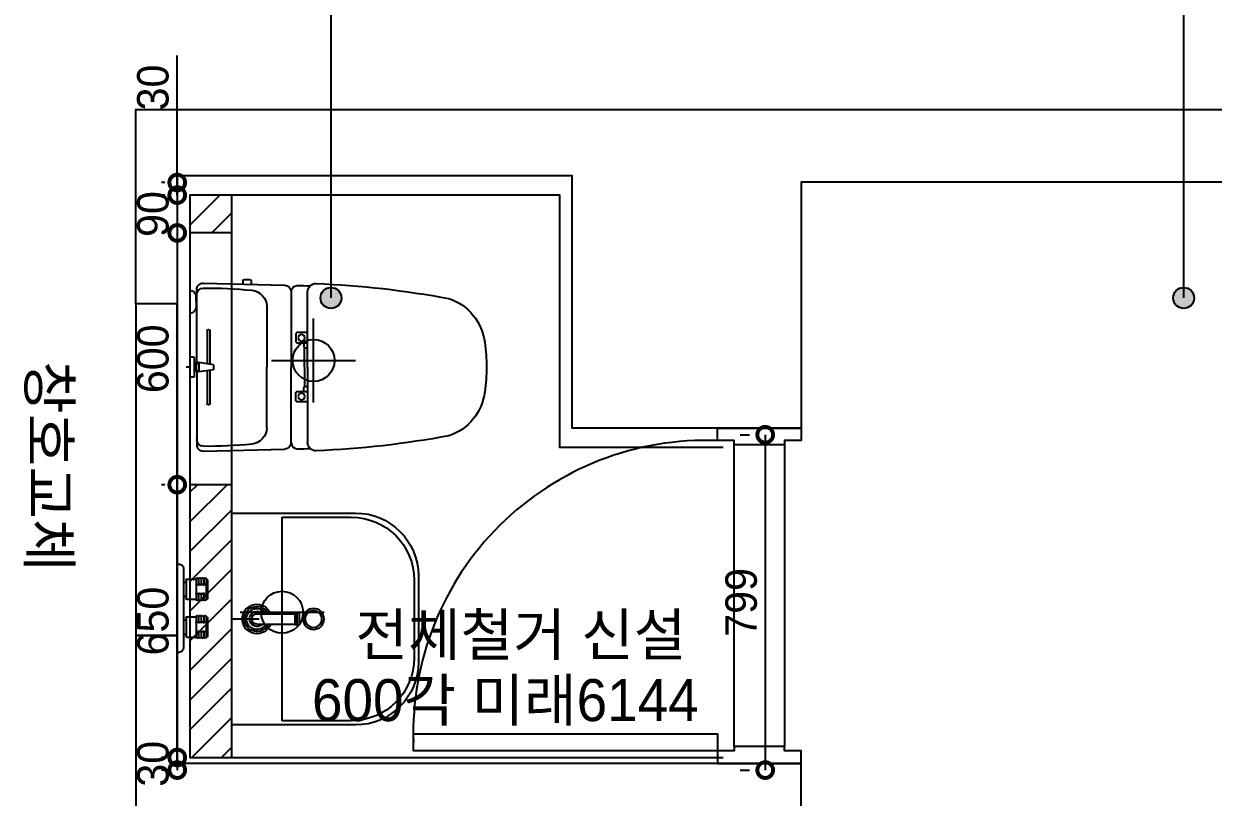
# Model space of a CAD drawing. Header units: inches. Extents: x 157163 to 245256, y -61743 to -20857.
# Drawn here: x 205363 to 208200, y -25605 to -23762 of the extents above; entities that cross this region are included whole.
import ezdxf

# ---------------------------------------------------------------- set-up
doc = ezdxf.new("R2010")
doc.units = ezdxf.units.IN
doc.header["$LTSCALE"] = 50
doc.header["$MEASUREMENT"] = 0
doc.linetypes.add('HIDDEN', pattern=[0.375, 0.25, -0.125])
for name, color, linetype in [('0-ELC TEXT', 7, 'Continuous'), ('03-WAL NEW', 3, 'Continuous'), ('04-WIN', 4, 'Continuous'), ('07-DIM WAL', 5, 'Continuous'), ('3.기호.계단선', 30, 'Continuous'), ('CO-BATH', 6, 'Continuous'), ('CO-DO-FR', 7, 'Continuous'), ('CO-DOOR', 8, 'Continuous'), ('F-WALL1', 2, 'Continuous'), ('fin', 5, 'Continuous'), ('HL', 6, 'HIDDEN'), ('설비', 140, 'Continuous'), ('욕실마감선', 4, 'Continuous')]:
    doc.layers.add(name, color=color, linetype=linetype)
doc.styles.add('스타일1', font='HY울릉도M.TTF')
doc.styles.add('코레일둥고', font='Korail_Round_Gothic_Medium.ttf')
doc.dimstyles.new('30', dxfattribs={"dimscale": 30, "dimtxt": 2.5, "dimasz": 2.5, "dimexe": 1.25, "dimexo": 2, "dimtad": 1, "dimdec": 0, "dimtxsty": '스타일1', "dimblk": 'DOTSMALL', "dimcen": 2.5, "dimclrd": 1, "dimclre": 1, "dimclrt": 7, "dimadec": 0, "dimazin": 0, "dimtfac": 1, "dimtdec": 0, "dimtix": 1, "dimtmove": 0, "dimatfit": 3, "dimldrblk": 'DOTSMALL', "dimfxl": 1.25, "dimarcsym": 0})
pattern_1 = [(225, (-4972.903, -27650.146), (35.355339, -35.355339), [])]

# ---------------------------------------------------------------- blocks, each defined once
blk = doc.blocks.new('A$C004A4CAE')
at = {"layer": 'fin', "color": 6}
for p, q in [((36, 69), (36, 70)), ((84, 69), (36, 69)), ((51, 63), (36, 63)), ((51, 57), (36, 57)), ((82, 72), (38, 72)), ((84, 63), (69, 63)), ((84, 57), (69, 57)), ((84, 69), (84, 70)), ((126, 69), (126, 70)), ((174, 69), (126, 69)), ((141, 63), (126, 63)), ((141, 57), (126, 57)), ((172, 72), (128, 72)), ((174, 63), (159, 63)), ((174, 57), (159, 57)), ((174, 69), (174, 70)), ((51, 51), (36, 51)), ((36, 23), (36, 45)), ((84, 45), (36, 45)), ((84, 51), (69, 51)), ((84, 23), (84, 45)), ((141, 51), (126, 51)), ((174, 45), (126, 45)), ((126, 23), (126, 45)), ((174, 51), (159, 51)), ((174, 23), (174, 45)), ((0, 0), (0, 5)), ((200, 15), (10, 15)), ((82, 21), (38, 21)), ((43, 15), (43, 21)), ((77, 15), (77, 21)), ((172, 21), (128, 21)), ((133, 15), (133, 21)), ((167, 15), (167, 21)), ((210, 0), (210, 5))]:
    blk.add_line(p, q, dxfattribs=at)
for centre, radius, start, end in [((36, 66), 3, 90, 270), ((36, 60), 3, 90, 270), ((36, 54), 3, 90, 270), ((38, 70), 2, 90, 180), ((51, 66), 3, 90, 270), ((51, 60), 3, 90, 270), ((51, 54), 3, 90, 270), ((69, 66), 3, 270, 90), ((69, 60), 3, 270, 90), ((69, 54), 3, 270, 90), ((82, 70), 2, 0, 90), ((84, 66), 3, 270, 90), ((84, 60), 3, 270, 90), ((84, 54), 3, 270, 90), ((126, 66), 3, 90, 270), ((126, 60), 3, 90, 270), ((126, 54), 3, 90, 270), ((128, 70), 2, 90, 180), ((141, 66), 3, 90, 270), ((141, 60), 3, 90, 270), ((141, 54), 3, 90, 270), ((159, 66), 3, 270, 90), ((159, 60), 3, 270, 90), ((159, 54), 3, 270, 90), ((172, 70), 2, 0, 90), ((174, 66), 3, 270, 90), ((174, 60), 3, 270, 90), ((174, 54), 3, 270, 90), ((36, 48), 3, 90, 270), ((51, 48), 3, 90, 270), ((69, 48), 3, 270, 90), ((84, 48), 3, 270, 90), ((126, 48), 3, 90, 270), ((141, 48), 3, 90, 270), ((159, 48), 3, 270, 90), ((174, 48), 3, 270, 90), ((10, 5), 10, 90, 180), ((38, 23), 2, 180, 270), ((82, 23), 2, 270, 0), ((128, 23), 2, 180, 270), ((172, 23), 2, 270, 0), ((200, 5), 10, 0, 90)]:
    blk.add_arc(centre, radius, start, end, dxfattribs=at)
blk = doc.blocks.new('VUDAUSEH')
at = {"layer": '04-WIN'}
blk.add_lwpolyline([(205729.3, -24428.9), (205630.3, -24428.9), (205630.3, -25218.9), (205729.3, -25218.9)], close=True, dxfattribs=at)
at = {"layer": '3.기호.계단선'}
for p, q in [((206054.3, -24663.9), (206054.3, -24463.9)), ((205954.3, -24563.9), (206154.3, -24563.9)), ((205979.3, -25263.9), (205979.3, -25063.9)), ((205879.3, -25163.9), (206079.3, -25163.9))]:
    blk.add_line(p, q, dxfattribs=at)
for centre in [(206054.3, -24563.9), (205979.3, -25163.9)]:
    blk.add_circle(centre, 50, dxfattribs=at)
at = {"layer": 'CO-DO-FR'}
for points in [[(207017.3, -24724.9), (207217.3, -24724.9), (207217.3, -24754.9), (207177.3, -24754.9), (207177.3, -24764.9), (207057.3, -24764.9), (207057.3, -24754.9), (207017.3, -24754.9), (207017.3, -24724.9)], [(207017.3, -25523.9), (207217.3, -25523.9), (207217.3, -25493.9), (207177.3, -25493.9), (207177.3, -25483.9), (207057.3, -25483.9), (207057.3, -25493.9), (207017.3, -25493.9), (207017.3, -25523.9)]]:
    blk.add_lwpolyline(points, close=True, dxfattribs=at)
at = {"layer": 'CO-DOOR'}
for p, q in [((207057.3, -25483.9), (207057.3, -24764.9)), ((207177.3, -24764.9), (207177.3, -25483.9))]:
    blk.add_line(p, q, dxfattribs=at)
blk.add_lwpolyline([(206292.3, -25453.9), (207017.3, -25453.9), (207017.3, -25493.9), (206292.3, -25493.9)], close=True, dxfattribs=at)
blk.add_arc((206990.1, -25452.4), 698.1, 87.762, 181.7618, dxfattribs=at)
at = {"layer": 'F-WALL1'}
for p, q in [((205729.3, -25218.9), (205630.3, -25218.9)), ((205630.3, -25218.9), (205630.3, -25710.9)), ((205729.3, -25523.9), (205729.3, -25218.9)), ((207217.3, -25523.9), (205729.3, -25523.9)), ((207217.3, -25649.9), (207217.3, -25523.9))]:
    blk.add_line(p, q, dxfattribs=at)
blk.add_lwpolyline([(205729.3, -24428.9), (205630.3, -24428.9), (205630.3, -23965.9), (211137.3, -23965.9), (211137.3, -27229.9), (210937.3, -27229.9), (210937.3, -24138.9), (207217.3, -24138.9), (207217.3, -24724.9), (206671.3, -24724.9), (206671.3, -24123.9), (205729.3, -24123.9), (205729.3, -24428.9)], dxfattribs=at)
at = {"xscale": -1, "rotation": 269.9999999999999}
blk.add_blockref('A$C004A4CAE', (205729.3, -25258.9), dxfattribs=at)
blk = doc.blocks.new('A$C4B2D31F0')
for p, q in [((192.9, 707.3), (192.9, 716)), ((168.9, 707.3), (216.9, 707.3))]:
    blk.add_line(p, q)
at = {"layer": 'fin', "color": 4}
for p, q in [((185, 690.9), (20.4, 690.9)), ((37.2, 692.3), (24.7, 692.3)), ((37.2, 692.3), (49.7, 692.3)), ((200.9, 690.9), (365.5, 690.9)), ((47.7, 523.7), (192.9, 523.7)), ((338.2, 523.7), (192.9, 523.7)), ((12.6, 465.9), (192.9, 465.9)), ((373.3, 465.9), (192.9, 465.9)), ((192.9, 426.6), (13.7, 426.6)), ((192.9, 426.6), (372.2, 426.6))]:
    blk.add_line(p, q, dxfattribs=at)
for points in [[(20.4, 690.9), (7.9, 690.9, 0.421209), (-7.1, 675.5), (-2.4, 480.5, 0.001659)], [(365.5, 690.9), (378, 690.9, -0.421209), (392.9, 675.5), (388.3, 480.5, -0.001659)], [(12.6, 465.9, 0.371724), (-1.8, 451.2, 0.003515), (-1, 420.3, 0.320541)], [(373.3, 465.9, -0.371724), (387.7, 451.2, -0.003515), (386.9, 420.3, -0.320541)]]:
    blk.add_lwpolyline(points, format="xyb", dxfattribs=at)
for centre, radius, start, end in [((20.4, 674.9), 16, 90, 179.3116), ((24.7, 707.3), 15, 180, 270), ((49.7, 707.3), 15, 270, 0), ((365.5, 674.9), 16, 0.6884, 90), ((1004.3, 663.1), 1000, 179.3116, 185.9437), ((-618.4, 663.1), 1000, 354.0563, 0.6884), ((49.4, 563.7), 40, 185.9437, 267.5129), ((336.5, 563.7), 40, 272.4871, 354.0563), ((12.6, 480.9), 15, 181.3651, 270), ((373.3, 480.9), 15, 270, 358.6349), ((13.7, 406.6), 20, 90, 182.3333), ((372.2, 406.6), 20, 357.6667, 90), ((2197.7, 495.6), 2205.9, 182.3333, 190.6081), ((-1811.8, 495.6), 2205.9, 349.3919, 357.6667), ((148.7, 128.9), 125.5, 198.2964, 263.4241), ((237.2, 128.9), 125.5, 276.5759, 341.7036), ((192.9, 405.9), 405.9, 261.6993, 270), ((192.9, 405.9), 405.9, 270, 278.3007)]:
    blk.add_arc(centre, radius, start, end, dxfattribs=at)
at = {"layer": 'HL', "linetype": 'Continuous'}
for p, q in [((168.9, 697.3), (168.9, 707.3)), ((168.9, 697.3), (216.9, 697.3)), ((186, 692.5), (180.6, 697.3)), ((181.6, 685.5), (186, 692.5)), ((187, 651.2), (181.6, 685.5)), ((181.6, 685.5), (204.3, 685.5)), ((186, 692.5), (199.9, 692.5)), ((198.9, 651.2), (204.3, 685.5)), ((199.9, 692.5), (205.3, 697.3)), ((204.3, 685.5), (199.9, 692.5)), ((216.9, 697.3), (216.9, 707.3)), ((106.4, 666.3), (184.4, 666.3)), ((106.4, 659.3), (185.5, 659.3)), ((200.4, 659.3), (279.4, 659.3)), ((201.4, 666.3), (279.4, 666.3)), ((187, 651.2), (198.9, 651.2)), ((-16, 576.9), (-16, 564.8)), ((-12, 580.9), (-4.8, 580.9)), ((-12, 560.8), (-4.3, 560.8)), ((192.9, 433.7), (146.6, 433.7)), ((192.9, 433.7), (239.3, 433.7))]:
    blk.add_line(p, q, dxfattribs=at)
for points in [[(110.4, 426.6), (110.4, 450.8, -0.414214), (114.4, 454.8), (130.9, 454.8, -0.414214), (134.9, 450.8), (134.9, 435.2), (134.9, 426.6)], [(275.5, 426.6), (275.5, 450.8, 0.414214), (271.5, 454.8), (255, 454.8, 0.414214), (251, 450.8), (251, 435.2), (251, 426.6)], [(134.9, 435.2), (144.6, 435.2, -0.414214), (146.6, 433.2), (146.6, 426.6)], [(251, 435.2), (241.3, 435.2, 0.414214), (239.3, 433.2), (239.3, 426.6)]]:
    blk.add_lwpolyline(points, format="xyb", dxfattribs=at)
for centre in [(122.9, 440.9), (262.9, 440.9)]:
    blk.add_circle(centre, 8, dxfattribs=at)
for centre, radius, start, end in [((106.4, 662.8), 3.5, 90, 270), ((279.4, 662.8), 3.5, 270, 90), ((-12, 576.9), 4, 90, 180), ((-12, 564.8), 4, 180, 270)]:
    blk.add_arc(centre, radius, start, end, dxfattribs=at)
blk = doc.blocks.new('B-003')
blk.add_line((0, 0), (0, -65))
at = {"layer": 'CO-BATH'}
for p, q in [((-252.5, 0), (-252.5, -295)), ((252.5, 0), (-252.5, 0)), ((252.5, -295), (252.5, 0)), ((-102.5, -445), (102.5, -445))]:
    blk.add_line(p, q, dxfattribs=at)
at = {"layer": 'CO-BATH', "color": 8}
for p, q in [((-12.5, -60), (-12.5, -150.5)), ((12.5, -60), (12.5, -150.5)), ((-242.5, -120), (-242.5, -285)), ((242.5, -120), (-242.5, -120)), ((242.5, -285), (242.5, -120)), ((-14.5, -155.5), (-14.5, -160.5)), ((-14.5, -160.5), (14.5, -160.5)), ((-13.5, -150.5), (-13.5, -155.5)), ((13.5, -150.5), (13.5, -155.5)), ((14.5, -155.5), (14.5, -160.5)), ((-92.5, -435), (92.5, -435))]:
    blk.add_line(p, q, dxfattribs=at)
at = {"layer": 'CO-BATH', "color": 251}
for p, q in [((-14.5, -155.5), (14.5, -155.5)), ((-13.5, -150.5), (13.5, -150.5))]:
    blk.add_line(p, q, dxfattribs=at)
at = {"layer": 'CO-BATH', "color": 8}
blk.add_circle((0, -195), 25, dxfattribs=at)
at = {"layer": 'CO-BATH', "color": 251}
blk.add_circle((0, -195), 20, dxfattribs=at)
at = {"layer": 'CO-BATH', "color": 8}
for centre, radius, start, end in [((0, -60), 35, 290.9248, 249.0751), ((0, -60), 12.5, 360, 180), ((-92.5, -285), 150, 180, 270), ((92.5, -285), 150, 270, 0)]:
    blk.add_arc(centre, radius, start, end, dxfattribs=at)
at = {"layer": 'CO-BATH', "color": 251}
for radius, start, end in [(30, 294.6243, 245.3757), (25, 300, 240), (18, 313.9829, 226.017)]:
    blk.add_arc((0, -60), radius, start, end, dxfattribs=at)
at = {"layer": 'CO-BATH'}
for centre, start, end in [((-102.5, -295), 180, 270), ((102.5, -295), 270, 0)]:
    blk.add_arc(centre, 150, start, end, dxfattribs=at)
blk = doc.blocks.new('_DOTSMALL')
at = {"color": 0, "linetype": 'ByBlock', "const_width": 0.5}
blk.add_lwpolyline([(-0.0625, 0, 1), (0.0625, 0, 1)], format="xyb", close=True, dxfattribs=at)
blk = doc.blocks.new('*D172')
at = {"layer": '07-DIM WAL', "color": 1, "lineweight": -2, "transparency": 16777216}
for p, q in [((207071.3, -24740.9), (207093.8, -24740.9)), ((207131.3, -24740.9), (207131.3, -25539.9)), ((207071.3, -25539.9), (207093.8, -25539.9))]:
    blk.add_line(p, q, dxfattribs=at)
at = {"layer": 'Defpoints', "color": 0, "transparency": 16777216}
for p in [(207131.3, -24740.9), (207131.3, -25539.9), (207131.3, -25539.9)]:
    blk.add_point(p, dxfattribs=at)
at = {"layer": '07-DIM WAL', "color": 1, "lineweight": -2, "transparency": 16777216, "xscale": 75, "yscale": 75, "zscale": 75}
for p, rotation in [((207131.3, -24740.9), 90), ((207131.3, -25539.9), 270)]:
    blk.add_blockref('_DOTSMALL', p, dxfattribs=dict(at, rotation=rotation))
at = {"layer": '07-DIM WAL', "color": 7, "transparency": 16777216, "insert": (207074.3, -25140.4), "char_height": 75, "attachment_point": 5, "rotation": 90, "style": '스타일1'}
blk.add_mtext('799', dxfattribs=at)
blk = doc.blocks.new('*D173')
at = {"layer": '07-DIM WAL', "color": 1, "lineweight": -2, "transparency": 16777216}
for p, q in [((205699.3, -24169.9), (205691.8, -24169.9)), ((205729.3, -24169.9), (205729.3, -24259.9)), ((205699.3, -24259.9), (205691.8, -24259.9))]:
    blk.add_line(p, q, dxfattribs=at)
at = {"layer": 'Defpoints', "color": 0, "transparency": 16777216}
for p in [(205759.3, -24169.9), (205729.3, -24259.9), (205759.3, -24259.9)]:
    blk.add_point(p, dxfattribs=at)
at = {"layer": '07-DIM WAL', "color": 1, "lineweight": -2, "transparency": 16777216, "xscale": 75, "yscale": 75, "zscale": 75}
for p, rotation in [((205729.3, -24169.9), 270), ((205729.3, -24259.9), 90)]:
    blk.add_blockref('_DOTSMALL', p, dxfattribs=dict(at, rotation=rotation))
at = {"layer": '07-DIM WAL', "color": 7, "transparency": 16777216, "insert": (205671.6, -24214.9), "char_height": 75, "attachment_point": 5, "rotation": 90, "style": '스타일1'}
blk.add_mtext('90', dxfattribs=at)
blk = doc.blocks.new('*D174')
at = {"layer": '07-DIM WAL', "color": 1, "lineweight": -2, "transparency": 16777216}
for p, q in [((205729.3, -24139.9), (205729.3, -23836.8)), ((205699.3, -24139.9), (205691.8, -24139.9)), ((205729.3, -24169.9), (205729.3, -24139.9)), ((205699.3, -24169.9), (205691.8, -24169.9))]:
    blk.add_line(p, q, dxfattribs=at)
at = {"layer": 'Defpoints', "color": 0, "transparency": 16777216}
for p in [(205729.3, -24139.9), (205759.3, -24139.9), (205759.3, -24169.9)]:
    blk.add_point(p, dxfattribs=at)
at = {"layer": '07-DIM WAL', "color": 1, "lineweight": -2, "transparency": 16777216, "xscale": 75, "yscale": 75, "zscale": 75}
for p, rotation in [((205729.3, -24139.9), 270), ((205729.3, -24169.9), 90)]:
    blk.add_blockref('_DOTSMALL', p, dxfattribs=dict(at, rotation=rotation))
at = {"layer": '07-DIM WAL', "color": 7, "transparency": 16777216, "insert": (205671.6, -23913.4), "char_height": 75, "attachment_point": 5, "rotation": 90, "style": '스타일1'}
blk.add_mtext('30', dxfattribs=at)
blk = doc.blocks.new('*D175')
at = {"layer": '07-DIM WAL', "color": 1, "lineweight": -2, "transparency": 16777216}
for p, q in [((205699.3, -24259.9), (205691.8, -24259.9)), ((205729.3, -24259.9), (205729.3, -24859.9)), ((205699.3, -24859.9), (205691.8, -24859.9))]:
    blk.add_line(p, q, dxfattribs=at)
at = {"layer": 'Defpoints', "color": 0, "transparency": 16777216}
for p in [(205759.3, -24259.9), (205729.3, -24859.9), (205759.3, -24859.9)]:
    blk.add_point(p, dxfattribs=at)
at = {"layer": '07-DIM WAL', "color": 1, "lineweight": -2, "transparency": 16777216, "xscale": 75, "yscale": 75, "zscale": 75}
for p, rotation in [((205729.3, -24259.9), 90), ((205729.3, -24859.9), 270)]:
    blk.add_blockref('_DOTSMALL', p, dxfattribs=dict(at, rotation=rotation))
at = {"layer": '07-DIM WAL', "color": 7, "transparency": 16777216, "insert": (205671.6, -24559.9), "char_height": 75, "attachment_point": 5, "rotation": 90, "style": '스타일1'}
blk.add_mtext('600', dxfattribs=at)
blk = doc.blocks.new('*D176')
at = {"layer": '07-DIM WAL', "color": 1, "lineweight": -2, "transparency": 16777216}
for p, q in [((205699.3, -24859.9), (205691.8, -24859.9)), ((205729.3, -24859.9), (205729.3, -25509.9)), ((205699.3, -25509.9), (205691.8, -25509.9))]:
    blk.add_line(p, q, dxfattribs=at)
at = {"layer": 'Defpoints', "color": 0, "transparency": 16777216}
for p in [(205759.3, -24859.9), (205729.3, -25509.9), (205759.3, -25509.9)]:
    blk.add_point(p, dxfattribs=at)
at = {"layer": '07-DIM WAL', "color": 1, "lineweight": -2, "transparency": 16777216, "xscale": 75, "yscale": 75, "zscale": 75}
for p, rotation in [((205729.3, -24859.9), 90), ((205729.3, -25509.9), 270)]:
    blk.add_blockref('_DOTSMALL', p, dxfattribs=dict(at, rotation=rotation))
at = {"layer": '07-DIM WAL', "color": 7, "transparency": 16777216, "insert": (205671.6, -25184.9), "char_height": 75, "attachment_point": 5, "rotation": 90, "style": '스타일1'}
blk.add_mtext('650', dxfattribs=at)
blk = doc.blocks.new('*D177')
at = {"layer": '07-DIM WAL', "color": 1, "lineweight": -2, "transparency": 16777216}
for p, q in [((205699.3, -25509.9), (205691.8, -25509.9)), ((205729.3, -25509.9), (205729.3, -25539.9)), ((205699.3, -25539.9), (205691.8, -25539.9))]:
    blk.add_line(p, q, dxfattribs=at)
at = {"layer": 'Defpoints', "color": 0, "transparency": 16777216}
for p in [(205759.3, -25509.9), (205729.3, -25539.9), (205759.3, -25539.9)]:
    blk.add_point(p, dxfattribs=at)
at = {"layer": '07-DIM WAL', "color": 1, "lineweight": -2, "transparency": 16777216, "xscale": 75, "yscale": 75, "zscale": 75}
for p, rotation in [((205729.3, -25509.9), 270), ((205729.3, -25539.9), 90)]:
    blk.add_blockref('_DOTSMALL', p, dxfattribs=dict(at, rotation=rotation))
at = {"layer": '07-DIM WAL', "color": 7, "transparency": 16777216, "insert": (205671.6, -25524.9), "char_height": 75, "attachment_point": 5, "rotation": 90, "style": '스타일1'}
blk.add_mtext('30', dxfattribs=at)

msp = doc.modelspace()

# ---------------------------------------------------------------- hatches: boundary and pattern name
at = {"layer": '0-ELC TEXT'}
h = msp.add_hatch(color=256, dxfattribs=at)
h.dxf.hatch_style = 1
edge = h.paths.add_edge_path()
edge.add_arc((206095.8, -24414.9), 25, 90, 450)
h = msp.add_hatch(color=256, dxfattribs=at)
h.dxf.hatch_style = 1
edge = h.paths.add_edge_path()
edge.add_arc((206095.8, -24414.9), 25, 90, 450)
h = msp.add_hatch(color=256, dxfattribs=at)
h.dxf.hatch_style = 1
edge = h.paths.add_edge_path()
edge.add_arc((208129.1, -24414.9), 25, 90, 450)
h = msp.add_hatch(color=256, dxfattribs=at)
h.dxf.hatch_style = 1
edge = h.paths.add_edge_path()
edge.add_arc((208129.1, -24414.9), 25, 90, 450)
at = {"layer": '03-WAL NEW'}
h = msp.add_hatch(dxfattribs=at)
h.set_pattern_fill('_USER', color=256, scale=50, angle=225, pattern_type=0)
h.set_pattern_definition(pattern_1)
h.paths.add_polyline_path([(205859.3, -24259.9), (205859.3, -24169.9), (205759.3, -24169.9), (205759.3, -24259.9)])
h = msp.add_hatch(dxfattribs=at)
h.set_pattern_fill('_USER', color=256, scale=50, angle=225, pattern_type=0)
h.set_pattern_definition(pattern_1)
h.paths.add_polyline_path([(205859.3, -25134.5), (205859.3, -24882), (205859.3, -24859.9), (205759.3, -24859.9), (205759.3, -25509.9), (205859.3, -25509.9)])

# ---------------------------------------------------------------- linework, layer by layer
at = {"layer": '0-ELC TEXT'}
for p, q in [((206095.8, -23457), (206095.8, -24414.9)), ((208129.1, -23457), (208129.1, -24414.9))]:
    msp.add_line(p, q, dxfattribs=at)
for centre in [(206095.8, -24414.9), (206095.8, -24414.9), (208129.1, -24414.9), (208129.1, -24414.9)]:
    msp.add_circle(centre, 25, dxfattribs=at)
at = {"layer": '03-WAL NEW'}
for p, q in [((205859.3, -24259.9), (205759.3, -24259.9)), ((205859.3, -24859.9), (205759.3, -24859.9))]:
    msp.add_line(p, q, dxfattribs=at)
msp.add_lwpolyline([(205759.3, -25509.9), (205859.3, -25509.9), (205859.3, -24169.9), (205759.3, -24169.9), (205759.3, -25509.9)], dxfattribs=at)
at = {"layer": '욕실마감선'}
msp.add_lwpolyline([(207031.3, -24770.9), (206641.3, -24770.9), (206641.3, -24169.9), (205759.3, -24169.9), (205759.3, -25509.9), (207031.3, -25509.9)], dxfattribs=at)

# ---------------------------------------------------------------- block references
msp.add_blockref('VUDAUSEH', (0, 0))
at = {"xscale": -1, "rotation": 89.99999999999993}
msp.add_blockref('A$C4B2D31F0', (206466.6, -24386.9), dxfattribs=at)
at = {"layer": '07-DIM WAL', "xscale": -1, "rotation": 89.99999999999993}
msp.add_blockref('B-003', (205859.3, -25179.9), dxfattribs=at)

# ---------------------------------------------------------------- texts
at = {"layer": '0-ELC TEXT', "style": '코레일둥고'}
msp.add_text('창호교체', height=100, rotation=270, dxfattribs=at).set_placement((205374, -24565.1))
msp.add_text('전체철거 신설', height=100, dxfattribs=at).set_placement((206154, -25267.3))
at = {"layer": '설비', "color": 140, "style": '코레일둥고'}
msp.add_text('600각 미래6144', height=100, dxfattribs=at).set_placement((206050.6, -25423.2))

# ---------------------------------------------------------------- dimensions: what is measured, and where the dimension line sits
at = {"layer": '07-DIM WAL'}
dim = msp.add_linear_dim(base=(205729.3, -24139.9), p1=(205759.3, -24169.9), p2=(205759.3, -24139.9), angle=90, dimstyle='30', dxfattribs=at)
dim.commit()
dim.dimension.update_dxf_attribs({"geometry": '*D174', "text_midpoint": (205729.3, -23913.4), "dimtype": 160})
for base, p1, p2, picture, middle in [((205729.3, -24259.9), (205759.3, -24169.9), (205759.3, -24259.9), '*D173', (205671.6, -24214.9)), ((205729.3, -24859.9), (205759.3, -24259.9), (205759.3, -24859.9), '*D175', (205671.6, -24559.9)), ((207131.3, -25539.9), (207131.3, -24740.9), (207131.3, -25539.9), '*D172', (207074.3, -25140.4)), ((205729.3, -25509.9), (205759.3, -24859.9), (205759.3, -25509.9), '*D176', (205671.6, -25184.9)), ((205729.3, -25539.9), (205759.3, -25509.9), (205759.3, -25539.9), '*D177', (205671.6, -25524.9))]:
    dim = msp.add_linear_dim(base=base, p1=p1, p2=p2, angle=90, dimstyle='30', dxfattribs=at)
    dim.commit()
    dim.dimension.update_dxf_attribs({"geometry": picture, "text_midpoint": middle})

doc.saveas('drawing.dxf')
